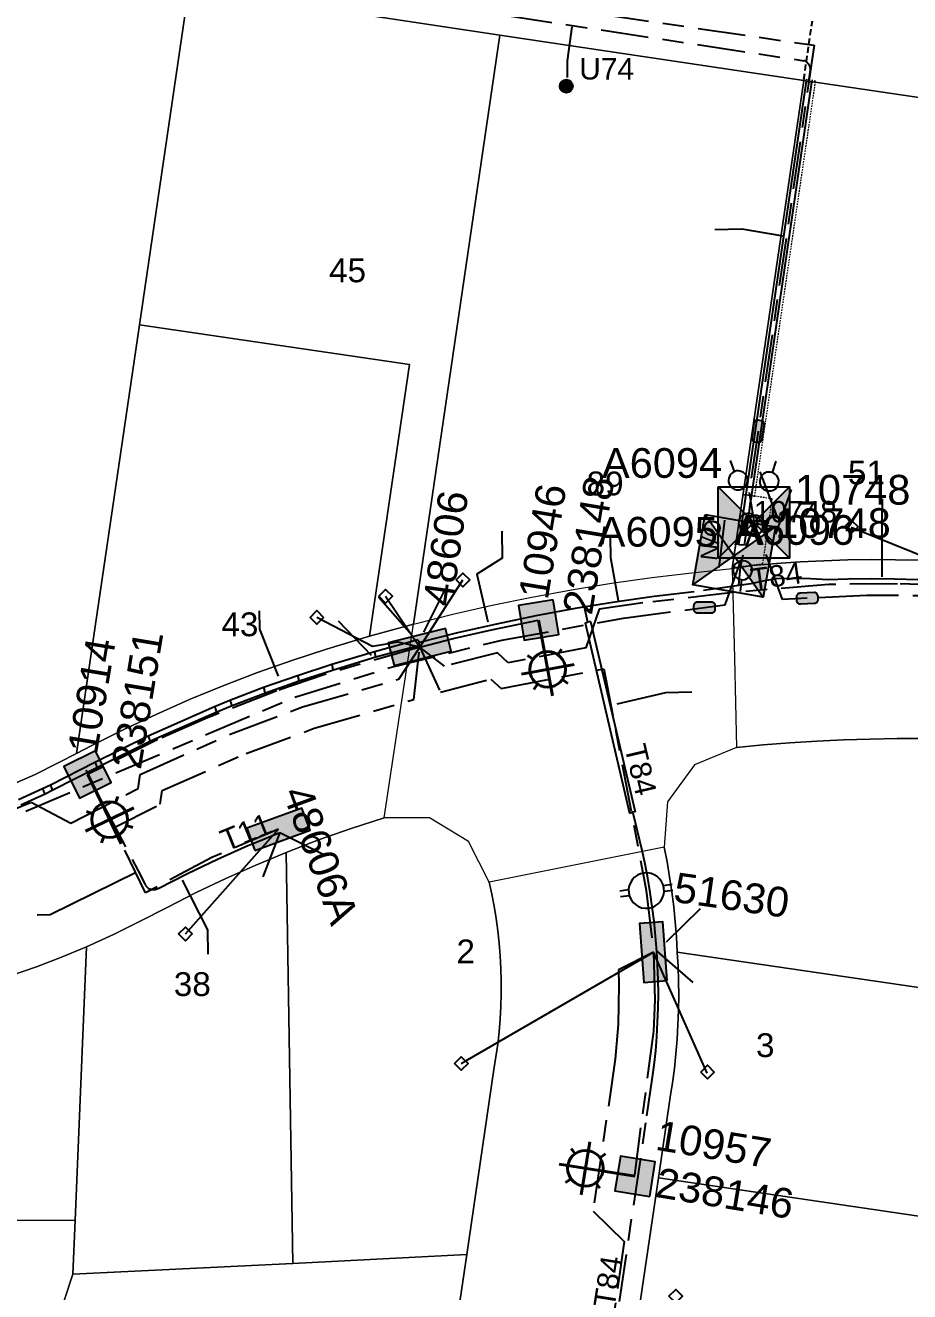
# Model space of a CAD drawing. Header units: metres. Extents: x 302094 to 304730, y 6265242 to 6268907.
# Drawn here: x 303824.4 to 303898.7, y 6267692.2 to 6267798.7 of the extents above; entities that cross this region are included whole.
import ezdxf
from ezdxf.enums import TextEntityAlignment as Align

# ---------------------------------------------------------------- set-up
doc = ezdxf.new("R2010")
doc.units = ezdxf.units.M
for name, pattern in [('Cable Exist UG', [8.2, 4, -1.2, 1.8, -1.2]), ('DASHED', [0.75, 0.5, -0.25]), ('HIDDEN', [0.375, 0.25, -0.125]), ('HIDDEN2', [0.1875, 0.125, -0.0625])]:
    doc.linetypes.add(name, pattern=pattern)
doc.layers.get('0').update_dxf_attribs({"color": 6})
for name, color, linetype in [('_User Miscellaneous12', 7, 'Continuous'), ('Duct_SP_EXT', 7, 'Continuous'), ('Equip_HV_EXT', 7, 'Continuous'), ('Equip_LV_EXT', 7, 'Continuous'), ('Equip_SP_SL_EXT', 7, 'Continuous'), ('Mains_HV_EXT', 1, 'Continuous'), ('Mains_LV_EXT', 5, 'Continuous'), ('Mains_LV_SL_EXT', 4, 'Continuous'), ('Services_SP_EXT', 7, 'Continuous'), ('Sub_SP_EXT', 7, 'Continuous'), ('SupportsUG_SP_LV_EXT', 7, 'Continuous'), ('SupportsUG_SP_LV_SL_EXT', 7, 'Continuous'), ('Trench_SP_EXT', 7, 'Continuous')]:
    doc.layers.add(name, color=color, linetype=linetype)
for name, color, linetype, lineweight in [('Cadastre Buildings_SP_EXT', 9, 'Continuous', 5), ('Cadastre Land Parcels_SP_EXT', 7, 'Continuous', 5), ('Cadastre Other Property_SP_EXT', 9, 'HIDDEN', 5), ('Cadastre Roads_SP_EXT', 9, 'Continuous', 5)]:
    doc.layers.add(name, color=color, linetype=linetype, lineweight=lineweight)
doc.layers.add('UNKNOWN_FEATURES', color=1, linetype='DASHED', plot=False)
doc.styles.add('COLUMN_LABEL', font='arial.ttf')
doc.styles.add('iecARIAL', font='arial.ttf', dxfattribs={"height": 2})
doc.styles.add('POLE_LABEL', font='arial.ttf')
doc.styles.get("Standard").update_dxf_attribs({"font": 'arial.ttf'})
doc.styles.add('SWITCH_LABEL', font='arial.ttf', dxfattribs={"height": 2.5})

# ---------------------------------------------------------------- blocks, each defined once
blk = doc.blocks.new('COLUMN_EXT')
blk.add_hatch(color=256).paths.add_polyline_path([(-1.49, 1.48), (-1.49, -1.49), (1.48, -1.49), (1.48, 1.48)])
blk.add_lwpolyline([(-1.49, -1.49), (1.48, -1.49), (1.48, 1.48), (-1.49, 1.48)], close=True)
for tag, height, style, flags, p in [('ASSET_NUM', 2.5, 'COLUMN_LABEL', 8, (2, 2)), ('STRUCTURE_PLANT_NUMBER', 0.2, 'POLE_LABEL', 9, (1.81, 0.03)), ('STREET_CODE', 0.2, 'COLUMN_LABEL', 9, (1.81, -0.2))]:
    blk.add_attdef(tag, text='', height=height, dxfattribs=dict(style=style, flags=flags)).set_placement(p, align=Align.MIDDLE_LEFT)
at = {"flags": 9}
for tag, p in [('COLUMN_TYPE', (1.81, -0.4)), ('OWNED_BY', (1.81, -0.6)), ('STATE', (1.81, -0.8)), ('USAGE', (1.81, -1)), ('STREETNAME', (1.81, -1.6)), ('SUBURB', (1.81, -1.8)), ('LEGEND', (1.81, -1.2)), ('LOCATION', (1.81, -1.4)), ('NOTES', (1.81, -2))]:
    blk.add_attdef(tag, text='', height=0.2, dxfattribs=at).set_placement(p, align=Align.MIDDLE_LEFT)
at = {"flags": 1}
blk.add_attdef('Z', (1.81, -2.35), '', height=0.2, dxfattribs=at)
blk = doc.blocks.new('PILLAR_EXT')
blk.add_hatch(color=256).paths.add_polyline_path([(-2.475, 0.99), (-2.475, -0.99), (2.475, -0.99), (2.475, 0.99)])
blk.add_lwpolyline([(-2.475, -0.99), (2.475, -0.99), (2.475, 0.99), (-2.475, 0.99)], close=True)
at = {"style": 'iecARIAL', "flags": 8}
blk.add_attdef('ASSET_NUM', (1.5, 3.5), '', height=2.5, dxfattribs=at)
for tag, p, flags in [('OWNED_BY', (0, -0.2), 9), ('STATE', (0, -0.4), 9), ('SUPPORT_TYPE', (0, -0.6), 9), ('USAGE', (0, -0.8), 9), ('LEGEND', (0, -1), 9), ('LOCATION', (0, -1.2), 9), ('STREETNAME', (0, -1.8), 9), ('SUBURB', (0, -2), 1), ('NOTES', (0, -1.4), 9), ('PARENT', (0, -1.6), 9)]:
    blk.add_attdef(tag, p, '', height=0.2, dxfattribs=dict(flags=flags))
blk = doc.blocks.new('SL_LANTERN_EXT')
at = {"lineweight": 40}
for p, q in [((0, 1.97), (0, 6.47)), ((-1.46, 5.68), (-1.06, 5.28)), ((1.46, 5.68), (1.06, 5.28)), ((-2.25, 4.22), (2.25, 4.22)), ((-1.46, 2.76), (-1.06, 3.16)), ((0, 0), (0, 2.72)), ((1.46, 2.76), (1.06, 3.16))]:
    blk.add_line(p, q, dxfattribs=at)
blk.add_circle((0, 4.22), 1.5, dxfattribs=at)
at = {"style": 'iecARIAL', "flags": 8}
blk.add_attdef('ASSET_NUM', (1.5, 1.5), '', height=2.5, dxfattribs=at)
for tag, p, height, flags in [('CONSTRUCTED_VOLTAGE', (0.98, -0.65), 0.2, 9), ('CONTROL_TYPE', (0.98, -0.85), 0.2, 9), ('LANTERN_PURPOSE', (0.98, -1.05), 0.2, 9), ('LANTERN_TYPE', (0.98, -1.25), 0.2, 9), ('LNUMBER', (2.18, -3.25), 2.5, 8), ('OPERATING_VOLTAGE', (0.98, -1.65), 0.2, 9), ('ORIENTATION', (0.98, -1.85), 0.2, 9), ('OWNED_BY', (0.98, -2.05), 0.2, 9), ('STATE', (0.98, -2.25), 0.2, 9), ('NO_PHASES', (0.98, -1.45), 0.2, 9), ('USAGE', (0.98, -2.45), 0.2, 9), ('CEXIST', (0.98, -2.65), 0.2, 9), ('CNEW', (0.98, -2.85), 0.2, 9), ('CNUMBER', (0.98, -3.05), 0.2, 9), ('CREMOVE', (0.98, -3.25), 0.2, 9), ('CREPLACE', (0.98, -3.45), 0.2, 9), ('LKINGHEIGHT', (0.98, -3.65), 0.2, 9), ('LBRACKET', (0.98, -3.85), 0.2, 9), ('LBRACKETVOCAB', (0.98, -4.05), 0.2, 9), ('LCATEGORY', (0.98, -4.25), 0.2, 9), ('LCHARGE1', (0.98, -4.45), 0.2, 9), ('LCHARGE1PERCENT', (0.98, -4.65), 0.2, 9), ('LCHARGE2', (0.98, -4.85), 0.2, 9), ('LCHARGE2PERCENT', (0.98, -5.05), 0.2, 9), ('LCHARGE3', (0.98, -5.25), 0.2, 9), ('LCHARGE3PERCENT', (0.98, -5.45), 0.2, 9), ('LEXIST', (0.98, -5.65), 0.2, 9), ('LLAMP', (0.98, -5.85), 0.2, 9), ('LLAMPVOCAB', (0.98, -6.05), 0.2, 9), ('LMAST', (0.98, -6.25), 0.2, 9), ('LMASTVOCAB', (0.98, -6.45), 0.2, 9), ('LNEW', (0.98, -6.65), 0.2, 9), ('LANTNUMBER', (0.98, -6.85), 0.2, 9), ('LOUTREACH', (0.98, -7.25), 0.2, 9), ('LOUTREACHVOCAB', (0.98, -7.45), 0.2, 9), ('LRATECODE', (0.98, -7.65), 0.2, 9), ('LREMOVE', (0.98, -7.85), 0.2, 9), ('LREPLACE', (0.98, -8.05), 0.2, 9), ('LTYPE', (0.98, -8.25), 0.2, 9), ('LTYPEVOCAB', (0.98, -8.45), 0.2, 9), ('LEGEND', (0.98, -8.65), 0.2, 9), ('STREETNAME', (0.98, -9.25), 0.2, 9), ('SUBURB', (0.98, -9.45), 0.2, 1), ('LOCATION', (0.98, -8.85), 0.2, 9), ('NOTES', (0.98, -9.05), 0.2, 9)]:
    blk.add_attdef(tag, p, '', height=height, dxfattribs=dict(flags=flags))
blk = doc.blocks.new('CCP_EXT')
at = {"flags": 9}
for tag, p in [('STATE', (0, -1.8)), ('LEGEND', (0, -1.4)), ('LIFE_SUPPORT', (0, -1.6)), ('NOTES', (0, -2))]:
    blk.add_attdef(tag, text='', height=0.2, dxfattribs=at).set_placement(p, align=Align.MIDDLE_LEFT)
blk.add_wipeout([(0, 0.57), (0.57, 0), (0, -0.57), (-0.57, 0)])
blk.add_lwpolyline([(-0.57, 0), (0, 0.57), (0.57, 0), (0, -0.57), (-0.57, 0)])
at = {"flags": 1}
blk.add_attdef('Z', (0, 0), '', height=0.2, dxfattribs=at)
at = {"flags": 9}
for tag, p in [('CCP_TYPE', (0, 0)), ('CONSTRUCTED_VOLTAGE', (0, -0.2)), ('OPERATING_VOLTAGE', (0, -0.6)), ('ORIENTATION', (0, -0.8)), ('OWNED_BY', (0, -1)), ('NO_PHASES', (0, -0.4)), ('USAGE', (0, -1.2))]:
    blk.add_attdef(tag, text='', height=0.2, dxfattribs=at).set_placement(p, align=Align.MIDDLE_LEFT)
blk = doc.blocks.new('HV_STJ_EXT')
h = blk.add_hatch(color=256)
edge = h.paths.add_edge_path()
edge.add_ellipse((-0.59, 0.13), major_axis=(0.226, 0.226), ratio=1, start_angle=45, end_angle=135)
edge.add_line((-0.91, 0.13), (-0.91, -0.13))
edge.add_ellipse((-0.59, -0.13), major_axis=(0.226, 0.226), ratio=1, start_angle=135, end_angle=225)
edge.add_line((-0.59, -0.45), (0.59, -0.45))
edge.add_ellipse((0.59, -0.13), major_axis=(-0.226, 0.226), ratio=1, start_angle=135, end_angle=225)
edge.add_line((0.91, -0.13), (0.91, 0.13))
edge.add_ellipse((0.59, 0.13), major_axis=(-0.226, 0.226), ratio=1, start_angle=225, end_angle=315)
edge.add_line((0.59, 0.45), (-0.59, 0.45))
blk.add_lwpolyline([(-0.91, 0.13), (-0.91, -0.13, 0.414214), (-0.59, -0.45), (0.59, -0.45, 0.414214), (0.91, -0.13), (0.91, 0.13, 0.414214), (0.59, 0.45), (-0.59, 0.45, 0.414214)], format="xyb", close=True)
for tag, flags, p in [('ORIENTATION', 9, (1.5, 0)), ('Z', 1, (1.5, -0.8)), ('USAGE', 9, (1.5, -0.2)), ('LEGEND', 9, (1.5, -0.4)), ('NOTES', 9, (1.5, -0.6))]:
    blk.add_attdef(tag, text='', height=0.2, dxfattribs=dict(flags=flags)).set_placement(p, align=Align.MIDDLE_LEFT)
blk = doc.blocks.new('LV_UG_LINKS_OPEN_EXT')
for p, q in [((-0.25, 1.47), (-0.25, 2.22)), ((0.25, 1.47), (0.25, 2.22)), ((-0.25, -1.47), (-0.25, -2.22)), ((0.25, -1.47), (0.25, -2.22))]:
    blk.add_line(p, q)
at = {"flags": 9}
for tag, p in [('ACTUAL_STATUS', (0, 0)), ('CONSTRUCTED_VOLTAGE', (0, -0.2)), ('OPERATING_VOLTAGE', (0, -0.6)), ('ORIENTATION', (0, -0.8)), ('STATE', (0, -1)), ('NO_PHASES', (0, -0.4)), ('SWITCH_TYPE', (0, -1.2)), ('USAGE', (0, -1.4)), ('NOTES', (0, -1.6))]:
    blk.add_attdef(tag, text='', height=0.2, dxfattribs=at).set_placement(p, align=Align.MIDDLE_LEFT)
at = {"flags": 1}
blk.add_attdef('Z', (0, 0), '', height=0.2, dxfattribs=at)
blk.add_wipeout([(-0.25, 1.47), (-0.43, 1.43), (-0.61, 1.36), (-0.77, 1.28), (-0.93, 1.17), (-1.07, 1.05), (-1.19, 0.9), (-1.29, 0.75), (-1.38, 0.58), (-1.44, 0.4), (-1.48, 0.22), (-1.49, 0.03), (-1.49, -0.16), (-1.45, -0.34), (-1.4, -0.52), (-1.32, -0.69), (-1.23, -0.85), (-1.11, -1), (-0.98, -1.13), (-0.83, -1.24), (-0.66, -1.34), (-0.49, -1.41), (-0.31, -1.46), (-0.13, -1.49), (0.06, -1.49), (0.25, -1.47), (0.43, -1.43), (0.61, -1.36), (0.77, -1.28), (0.93, -1.17), (1.07, -1.05), (1.19, -0.9), (1.29, -0.75), (1.38, -0.58), (1.44, -0.4), (1.48, -0.22), (1.49, -0.03), (1.49, 0.16), (1.45, 0.34), (1.4, 0.52), (1.32, 0.69), (1.23, 0.85), (1.11, 1), (0.98, 1.13), (0.83, 1.24), (0.66, 1.34), (0.49, 1.41), (0.31, 1.46), (0.13, 1.49), (-0.06, 1.49)])
blk.add_lwpolyline([(0, -1.49, 1), (0, 1.49, 1)], format="xyb", close=True)
blk = doc.blocks.new('SWG_HOLEC_SU_EXT')
blk.add_line((1.8, -2), (5.8, -2))
for points in [[(1, 0), (0, 0)], [(6.6, 0), (7.6, 0)]]:
    blk.add_lwpolyline(points)
for points in [[(1.8, -0.8, 1), (1.8, 0.8, 1)], [(5.8, -0.8, 1), (5.8, 0.8, 1)]]:
    blk.add_lwpolyline(points, format="xyb", close=True)
at = {"style": 'SWITCH_LABEL', "flags": 8}
blk.add_attdef('ASSET_NUM', text='', height=2.5, rotation=179.9544, dxfattribs=at).set_placement((-2.4, 0), align=Align.MIDDLE_LEFT)
at = {"flags": 1}
blk.add_attdef('Z', (0, 0), '', height=0.2, dxfattribs=at)
at = {"flags": 9}
for tag, p in [('ACTUAL_STATUS', (0, -0.4)), ('CONSTRUCTED_VOLTAGE', (0, -0.6)), ('OPERATING_VOLTAGE', (0, -1)), ('NO_PHASES', (0, -0.8)), ('ORIENTATION', (0, -1.2)), ('OWNED_BY', (0, -1.4)), ('STATE', (0, -1.8)), ('SWITCH_TYPE', (0, -2)), ('PARENT', (0, -1.6)), ('USAGE', (0, -2.2)), ('STREETNAME', (0, -2.6)), ('SUBURB', (0, -2.8)), ('LOCATION', (0, -2.4)), ('NOTES', (0, -3))]:
    blk.add_attdef(tag, text='', height=0.2, dxfattribs=at).set_placement(p, align=Align.MIDDLE_LEFT)
at = {"style": 'SWITCH_LABEL', "flags": 9}
blk.add_attdef('STREET_CODE', text='', height=0.2, dxfattribs=at).set_placement((0, -0.2), align=Align.MIDDLE_LEFT)
blk = doc.blocks.new('SWG_HOLEC_SU_NO_EXT')
blk.add_line((1.8, -2), (5.8, -2))
for points in [[(1, 0), (0, 0)], [(6.6, 0), (7.6, 0)]]:
    blk.add_lwpolyline(points)
for points in [[(1.8, -0.8, 1), (1.8, 0.8, 1)], [(5.8, -0.8, 1), (5.8, 0.8, 1)]]:
    blk.add_lwpolyline(points, format="xyb", close=True)
at = {"insert": (5.31, -3.64), "char_height": 1.4, "width": 3.8863, "attachment_point": 1, "rotation": 180}
blk.add_mtext('{\\fArial|b0|i0|c0|p34;N/O}', dxfattribs=at)
at = {"style": 'SWITCH_LABEL', "flags": 8}
blk.add_attdef('ASSET_NUM', text='', height=2.5, rotation=179.9544, dxfattribs=at).set_placement((-2.4, 0), align=Align.MIDDLE_LEFT)
at = {"flags": 1}
blk.add_attdef('Z', (0, 0), '', height=0.2, dxfattribs=at)
at = {"flags": 9}
for tag, p in [('ACTUAL_STATUS', (0, -0.4)), ('CONSTRUCTED_VOLTAGE', (0, -0.6)), ('OPERATING_VOLTAGE', (0, -1)), ('NO_PHASES', (0, -0.8)), ('ORIENTATION', (0, -1.2)), ('OWNED_BY', (0, -1.4)), ('STATE', (0, -1.8)), ('SWITCH_TYPE', (0, -2)), ('PARENT', (0, -1.6)), ('USAGE', (0, -2.2)), ('STREETNAME', (0, -2.6)), ('SUBURB', (0, -2.8)), ('LOCATION', (0, -2.4)), ('NOTES', (0, -3))]:
    blk.add_attdef(tag, text='', height=0.2, dxfattribs=at).set_placement(p, align=Align.MIDDLE_LEFT)
at = {"style": 'SWITCH_LABEL', "flags": 9}
blk.add_attdef('STREET_CODE', text='', height=0.2, dxfattribs=at).set_placement((0, -0.2), align=Align.MIDDLE_LEFT)
blk = doc.blocks.new('SWITCHING_STATION_EXT')
blk.add_hatch(color=256).paths.add_polyline_path([(-3, 3), (-3, -3), (0, 0)])
h = blk.add_hatch(color=256)
h.paths.add_polyline_path([(0, 0), (3, -3), (3, 3)])
h.paths.add_polyline_path([(3.59, -1.15), (4.63, -1.15), (4.63, -0.85), (3.59, -0.85)], flags=9)
h.paths.add_polyline_path([(3.59, -0.95), (4.83, -0.95), (4.83, -0.65), (3.59, -0.65)], flags=9)
h.paths.add_polyline_path([(3.59, -0.75), (4.63, -0.75), (4.63, -0.45), (3.59, -0.45)], flags=9)
h.paths.add_polyline_path([(3.59, -0.55), (4.83, -0.55), (4.83, -0.25), (3.59, -0.25)], flags=9)
h.paths.add_polyline_path([(3.59, -0.35), (5.69, -0.35), (5.69, -0.05), (3.59, -0.05)], flags=9)
for p, q in [((-3, 3), (3, -3)), ((-3, -3), (3, 3)), ((-2.4, 2.33), (-2.4, 2.33, 0)), ((2.33, 2.33), (2.33, 2.33, 0))]:
    blk.add_line(p, q)
blk.add_lwpolyline([(-3, 3), (3, 3), (3, -3), (-3, -3)], close=True)
for tag, height, flags, p in [('ASSET_NUM', 2.5, 8, (3.46, 2)), ('STREET_CODE', 0.2, 9, (1.5, 0)), ('CONSTRUCTED_VOLTAGE', 0.2, 9, (1.5, -0.2)), ('OPERATING_VOLTAGE', 0.2, 9, (1.5, -0.6)), ('OPERATED_BY', 0.2, 9, (1.5, -0.8)), ('NO_PHASES', 0.2, 9, (1.5, -0.4)), ('MAINTAINED_BY', 0.2, 9, (1.5, -1)), ('ORIENTATION', 0.2, 9, (1.5, -1.2)), ('OWNED_BY', 0.2, 9, (1.5, -1.4)), ('STATE', 0.2, 9, (1.5, -1.6)), ('PARENT', 0.2, 9, (1.5, -1.8)), ('USAGE', 0.2, 9, (1.5, -2)), ('LEGEND', 0.2, 9, (1.5, -2.2)), ('SITE_TYPE', 0.2, 9, (1.5, -2.6)), ('STREETNAME', 0.2, 9, (1.5, -2.8)), ('SUBURB', 0.2, 9, (1.5, -3)), ('LOCATION', 0.2, 9, (1.5, -2.4)), ('NOTES', 0.2, 9, (1.5, -3.2)), ('Z', 0.2, 1, (1.5, -3.4))]:
    blk.add_attdef(tag, text='', height=height, dxfattribs=dict(flags=flags)).set_placement(p, align=Align.MIDDLE_LEFT)
blk = doc.blocks.new('CABLE_LARGE_EXT')
h = blk.add_hatch(color=256)
edge = h.paths.add_edge_path()
edge.add_arc((0, 0.55), 0.55, 0, 360)
blk.add_circle((0, 0.55), 0.55)
at = {"flags": 1}
blk.add_attdef('Z', (0, 0), '', height=0.2, dxfattribs=at)
at = {"flags": 9}
for tag, p in [('COND_CODE', (0, 0)), ('STATE', (0, -0.4)), ('XSECT_SIZE', (0, -0.6)), ('FB_REFERENCE', (0, -0.2)), ('NOTES', (0, -0.8))]:
    blk.add_attdef(tag, text='', height=0.2, dxfattribs=at).set_placement(p, align=Align.MIDDLE_LEFT)

msp = doc.modelspace()

# ---------------------------------------------------------------- linework, layer by layer
at = {"layer": '_User Miscellaneous12'}
for p, q in [((303889.99, 6267793.97), (303884.3, 6267755.05)), ((303890.46, 6267793.91), (303884.78, 6267754.98)), ((303889.99, 6267793.97), (303890.22, 6267793.94)), ((303890.46, 6267793.91), (303890.22, 6267793.94)), ((303884.3, 6267755.05), (303884.54, 6267755.02)), ((303884.78, 6267754.98), (303884.54, 6267755.02)), ((303871.41, 6267748.45), (303871.64, 6267748.5)), ((303871.41, 6267748.45), (303875.16, 6267732.47)), ((303871.88, 6267748.56), (303871.64, 6267748.5)), ((303871.88, 6267748.56), (303875.62, 6267732.58)), ((303857.37, 6267747.02), (303853.7, 6267746.02)), ((303857.37, 6267747.02), (303857.43, 6267746.79)), ((303857.49, 6267746.56), (303857.43, 6267746.79)), ((303853.7, 6267746.02), (303850.11, 6267744.95)), ((303853.83, 6267745.56), (303850.25, 6267744.49)), ((303853.7, 6267746.02), (303853.77, 6267745.79)), ((303853.83, 6267745.56), (303853.77, 6267745.79)), ((303857.49, 6267746.56), (303853.83, 6267745.56)), ((303850.11, 6267744.95), (303847.23, 6267744.01)), ((303850.25, 6267744.49), (303847.39, 6267743.56)), ((303850.11, 6267744.95), (303850.18, 6267744.72)), ((303850.25, 6267744.49), (303850.18, 6267744.72)), ((303847.23, 6267744.01), (303844.39, 6267743.01)), ((303847.39, 6267743.56), (303844.55, 6267742.55)), ((303847.23, 6267744.01), (303847.31, 6267743.79)), ((303847.39, 6267743.56), (303847.31, 6267743.79)), ((303844.39, 6267743.01), (303841.56, 6267741.93)), ((303844.55, 6267742.55), (303841.74, 6267741.48)), ((303844.39, 6267743.01), (303844.47, 6267742.78)), ((303844.55, 6267742.55), (303844.47, 6267742.78)), ((303840.27, 6267741.39), (303834.68, 6267738.93)), ((303841.56, 6267741.93), (303840.27, 6267741.39)), ((303840.27, 6267741.39), (303840.36, 6267741.17)), ((303841.74, 6267741.48), (303840.46, 6267740.95)), ((303841.56, 6267741.93), (303841.65, 6267741.7)), ((303841.74, 6267741.48), (303841.65, 6267741.7)), ((303840.46, 6267740.95), (303834.89, 6267738.5)), ((303840.46, 6267740.95), (303840.36, 6267741.17)), ((303834.68, 6267738.93), (303830.21, 6267736.72)), ((303834.89, 6267738.5), (303830.42, 6267736.3)), ((303834.68, 6267738.93), (303834.78, 6267738.72)), ((303834.89, 6267738.5), (303834.78, 6267738.72)), ((303830.21, 6267736.72), (303826.46, 6267734.81)), ((303830.42, 6267736.3), (303826.67, 6267734.38)), ((303830.21, 6267736.72), (303830.31, 6267736.51)), ((303830.42, 6267736.3), (303830.31, 6267736.51)), ((303825.8, 6267734.49), (303823.78, 6267733.58)), ((303826.01, 6267734.05), (303823.97, 6267733.14)), ((303826.46, 6267734.81), (303825.8, 6267734.49)), ((303825.8, 6267734.49), (303825.9, 6267734.27)), ((303826.01, 6267734.05), (303825.9, 6267734.27)), ((303826.67, 6267734.38), (303826.01, 6267734.05)), ((303826.46, 6267734.81), (303826.56, 6267734.6)), ((303826.67, 6267734.38), (303826.56, 6267734.6)), ((303875.16, 6267732.47), (303875.39, 6267732.53)), ((303875.62, 6267732.58), (303875.39, 6267732.53))]:
    msp.add_line(p, q, dxfattribs=at)
at = {"layer": 'Cadastre Buildings_SP_EXT', "linetype": 'Continuous'}
msp.add_lwpolyline([(303899.89, 6267738.72), (303897.64, 6267738.72), (303895.39, 6267738.69), (303893.14, 6267738.62), (303890.89, 6267738.52), (303888.63, 6267738.38), (303886.38, 6267738.2), (303884.13, 6267737.99), (303880.6, 6267736.51), (303878.35, 6267733.41), (303878.06, 6267729.59), (303878.3, 6267728.36), (303878.52, 6267727.12), (303878.71, 6267725.86), (303878.86, 6267724.6), (303878.99, 6267723.33), (303879.09, 6267722.06), (303879.16, 6267720.78), (303914.6, 6267715.58)], dxfattribs=at)
at = {"layer": 'Cadastre Land Parcels_SP_EXT', "linetype": 'Continuous'}
for points in [[(303804.37, 6267730.29), (303806.52, 6267730.48), (303808.67, 6267730.75), (303810.8, 6267731.1), (303812.92, 6267731.53), (303815.02, 6267732.03), (303817.11, 6267732.62), (303819.17, 6267733.28), (303821.2, 6267734.02), (303823.2, 6267734.83), (303825.18, 6267735.72), (303827.12, 6267736.68), (303828.67, 6267737.48), (303833.96, 6267773.49), (303838.1, 6267801.79), (303815.34, 6267805.18), (303809.84, 6267767.62), (303804.37, 6267730.29)], [(303864.25, 6267797.86), (303846.01, 6267800.6), (303838.1, 6267801.79), (303833.96, 6267773.49), (303856.65, 6267770.16), (303853.3, 6267747.34), (303856.98, 6267748.34), (303864.25, 6267797.86)], [(303889.8, 6267794.05), (303864.25, 6267797.86), (303856.98, 6267748.34), (303860.29, 6267749.17), (303863.61, 6267749.93), (303866.94, 6267750.61), (303870.28, 6267751.23), (303873.64, 6267751.78), (303877.01, 6267752.26), (303880.39, 6267752.67), (303883.78, 6267753.01), (303889.8, 6267794.05)], [(303907.05, 6267791.5), (303889.8, 6267794.05), (303883.78, 6267753.01), (303885.48, 6267753.27), (303887.49, 6267753.44), (303889.49, 6267753.58), (303891.49, 6267753.68), (303893.5, 6267753.74), (303895.5, 6267753.77), (303897.5, 6267753.76), (303899.5, 6267753.71), (303901.49, 6267753.63), (303907.05, 6267791.5)], [(303828.67, 6267737.48), (303829.9, 6267738.12), (303832.63, 6267739.49), (303835.4, 6267740.79), (303838.2, 6267742.03), (303841.03, 6267743.19), (303843.88, 6267744.29), (303846.77, 6267745.3), (303849.67, 6267746.25), (303853.3, 6267747.34), (303856.65, 6267770.16), (303833.96, 6267773.49), (303828.67, 6267737.48)], [(303863.35, 6267726.67), (303861.61, 6267730.08), (303858.34, 6267732.08), (303854.51, 6267732.08), (303851.75, 6267731.18), (303848.99, 6267730.21), (303846.27, 6267729.15), (303846.83, 6267694.61), (303861.46, 6267695.36), (303863.75, 6267710.92), (303863.92, 6267711.97), (303864.07, 6267713.03), (303864.18, 6267714.09), (303864.27, 6267715.16), (303864.33, 6267716.22), (303864.36, 6267717.28), (303864.36, 6267718.35), (303864.33, 6267719.41), (303864.28, 6267720.46), (303864.19, 6267721.52), (303864.08, 6267722.56), (303863.94, 6267723.6), (303863.77, 6267724.63), (303863.57, 6267725.65), (303863.35, 6267726.67)], [(303846.83, 6267694.61), (303846.27, 6267729.15), (303843.73, 6267728.1), (303841.22, 6267726.98), (303838.73, 6267725.79), (303836.28, 6267724.54), (303834.02, 6267723.37), (303831.78, 6267722.26), (303829.5, 6267721.22), (303828.54, 6267698.22), (303828.36, 6267693.7), (303846.83, 6267694.61)], [(303828.54, 6267698.22), (303829.5, 6267721.22), (303827.41, 6267720.35), (303825.3, 6267719.54), (303823.16, 6267718.81), (303821, 6267718.13), (303818.81, 6267717.53), (303816.61, 6267716.99), (303803.64, 6267714.03), (303799.61, 6267712.21), (303796.6, 6267708.96), (303795.1, 6267704.8), (303794.16, 6267698.36), (303828.54, 6267698.22)], [(303914.6, 6267715.58), (303879.16, 6267720.78), (303879.23, 6267719.56), (303879.27, 6267718.35), (303879.28, 6267717.12), (303879.26, 6267715.9), (303879.22, 6267714.68), (303879.15, 6267713.45), (303879.05, 6267712.23), (303878.92, 6267711.01), (303878.76, 6267709.79), (303878.57, 6267708.58), (303877.58, 6267701.81), (303911.84, 6267696.78), (303912.86, 6267703.71), (303914.6, 6267715.58)], [(303909.08, 6267677.98), (303911.84, 6267696.78), (303877.58, 6267701.81), (303874.82, 6267683.01), (303909.08, 6267677.98)], [(303828.54, 6267698.22), (303794.16, 6267698.36), (303792.11, 6267684.41), (303823.77, 6267679.77), (303824.74, 6267682.72), (303828.36, 6267693.7), (303828.54, 6267698.22)], [(303858.84, 6267677.59), (303861.46, 6267695.36), (303846.83, 6267694.61), (303828.36, 6267693.7), (303824.74, 6267682.72), (303858.84, 6267677.59)]]:
    msp.add_lwpolyline(points, close=True, dxfattribs=at)
at = {"layer": 'Cadastre Other Property_SP_EXT', "linetype": 'HIDDEN2'}
for points in [[(303884.68, 6267759.24), (303885.67, 6267759.09), (303890.79, 6267793.99), (303889.8, 6267794.14), (303884.68, 6267759.24)], [(303883.78, 6267753.1), (303886.36, 6267753.43), (303887.15, 6267758.88), (303884.68, 6267759.24), (303883.78, 6267753.1)]]:
    msp.add_lwpolyline(points, close=True, dxfattribs=at)
at = {"layer": 'Cadastre Roads_SP_EXT', "linetype": 'Continuous'}
for points in [[(303815.34, 6267805.18), (303838.1, 6267801.79), (303846.01, 6267800.6), (303864.25, 6267797.86), (303889.8, 6267794.05), (303907.05, 6267791.5), (303925.57, 6267788.79), (303926.05, 6267788.71), (303929.68, 6267788.18), (303944.85, 6267785.92), (303963.65, 6267783.13)], [(303899.5, 6267753.71), (303897.5, 6267753.76), (303895.5, 6267753.77), (303893.5, 6267753.74), (303891.49, 6267753.68), (303889.49, 6267753.58), (303887.49, 6267753.44), (303885.48, 6267753.27), (303883.78, 6267753.01), (303883.96, 6267745.49), (303884.13, 6267737.99), (303886.38, 6267738.2), (303888.63, 6267738.38), (303890.89, 6267738.52), (303893.14, 6267738.62), (303895.39, 6267738.69), (303897.64, 6267738.72), (303899.89, 6267738.72)]]:
    msp.add_lwpolyline(points, dxfattribs=at)
at = {"layer": 'Duct_SP_EXT'}
for p, q in [((303889.99, 6267793.97), (303884.3, 6267755.05)), ((303890.46, 6267793.91), (303884.78, 6267754.98)), ((303889.99, 6267793.97), (303890.22, 6267793.94)), ((303890.46, 6267793.91), (303890.22, 6267793.94)), ((303884.3, 6267755.05), (303884.54, 6267755.02)), ((303884.78, 6267754.98), (303884.54, 6267755.02)), ((303871.41, 6267748.45), (303871.64, 6267748.5)), ((303871.41, 6267748.45), (303875.16, 6267732.47)), ((303871.88, 6267748.56), (303871.64, 6267748.5)), ((303871.88, 6267748.56), (303875.62, 6267732.58)), ((303857.37, 6267747.02), (303853.7, 6267746.02)), ((303857.37, 6267747.02), (303857.43, 6267746.79)), ((303857.49, 6267746.56), (303857.43, 6267746.79)), ((303853.7, 6267746.02), (303850.11, 6267744.95)), ((303853.83, 6267745.56), (303850.25, 6267744.49)), ((303853.7, 6267746.02), (303853.77, 6267745.79)), ((303853.83, 6267745.56), (303853.77, 6267745.79)), ((303857.49, 6267746.56), (303853.83, 6267745.56)), ((303850.11, 6267744.95), (303847.23, 6267744.01)), ((303850.25, 6267744.49), (303847.39, 6267743.56)), ((303850.11, 6267744.95), (303850.18, 6267744.72)), ((303850.25, 6267744.49), (303850.18, 6267744.72)), ((303847.23, 6267744.01), (303844.39, 6267743.01)), ((303847.39, 6267743.56), (303844.55, 6267742.55)), ((303847.23, 6267744.01), (303847.31, 6267743.79)), ((303847.39, 6267743.56), (303847.31, 6267743.79)), ((303844.39, 6267743.01), (303841.56, 6267741.93)), ((303844.55, 6267742.55), (303841.74, 6267741.48)), ((303844.39, 6267743.01), (303844.47, 6267742.78)), ((303844.55, 6267742.55), (303844.47, 6267742.78)), ((303840.27, 6267741.39), (303834.68, 6267738.93)), ((303841.56, 6267741.93), (303840.27, 6267741.39)), ((303840.27, 6267741.39), (303840.36, 6267741.17)), ((303841.74, 6267741.48), (303840.46, 6267740.95)), ((303841.56, 6267741.93), (303841.65, 6267741.7)), ((303841.74, 6267741.48), (303841.65, 6267741.7)), ((303840.46, 6267740.95), (303834.89, 6267738.5)), ((303840.46, 6267740.95), (303840.36, 6267741.17)), ((303834.68, 6267738.93), (303830.21, 6267736.72)), ((303834.89, 6267738.5), (303830.42, 6267736.3)), ((303834.68, 6267738.93), (303834.78, 6267738.72)), ((303834.89, 6267738.5), (303834.78, 6267738.72)), ((303830.21, 6267736.72), (303826.46, 6267734.81)), ((303830.42, 6267736.3), (303826.67, 6267734.38)), ((303830.21, 6267736.72), (303830.31, 6267736.51)), ((303830.42, 6267736.3), (303830.31, 6267736.51)), ((303825.8, 6267734.49), (303823.78, 6267733.58)), ((303826.01, 6267734.05), (303823.97, 6267733.14)), ((303826.46, 6267734.81), (303825.8, 6267734.49)), ((303825.8, 6267734.49), (303825.9, 6267734.27)), ((303826.01, 6267734.05), (303825.9, 6267734.27)), ((303826.67, 6267734.38), (303826.01, 6267734.05)), ((303826.46, 6267734.81), (303826.56, 6267734.6)), ((303826.67, 6267734.38), (303826.56, 6267734.6)), ((303875.16, 6267732.47), (303875.39, 6267732.53)), ((303875.62, 6267732.58), (303875.39, 6267732.53))]:
    msp.add_line(p, q, dxfattribs=at)
msp.add_lwpolyline([(303869.92, 6267794.3), (303869.92, 6267795.7), (303870.34, 6267798.56)], dxfattribs=at)
at = {"layer": 'Duct_SP_EXT', "linetype": 'Continuous'}
for points in [[(303882.32, 6267781.52), (303884.6, 6267781.56), (303888.04, 6267780.98)], [(303896.38, 6267758.87), (303896.37, 6267757.15), (303896.35, 6267752.31)], [(303864.4, 6267756.15), (303864.44, 6267753.88), (303862.32, 6267752.54), (303863.24, 6267748.53)], [(303873.52, 6267755.66), (303873.55, 6267753.95), (303874.19, 6267750.34)], [(303844.01, 6267749.45), (303844.04, 6267747.92), (303845.6, 6267743.98)], [(303880.38, 6267742.62), (303878.17, 6267742.58), (303874.09, 6267741.62)], [(303825.34, 6267723.92), (303826.43, 6267723.95), (303833.67, 6267727.51)]]:
    msp.add_lwpolyline(points, dxfattribs=at)
at = {"layer": 'Mains_HV_EXT', "linetype": 'Cable Exist UG'}
for points in [[(303866.1, 6267811.76), (303864.68, 6267800.78), (303890.67, 6267797), (303885.95, 6267764.56)], [(303885.95, 6267764.56), (303885.2, 6267759.39), (303885.63, 6267756.86)], [(303881.45, 6267749.75), (303883.18, 6267749.98), (303885.62, 6267756.73)], [(303890.09, 6267750.52), (303888, 6267750.43), (303885.66, 6267756.81)]]:
    msp.add_lwpolyline(points, dxfattribs=at)
at = {"layer": 'Mains_LV_EXT', "linetype": 'Cable Exist UG'}
for points in [[(303804.43, 6267728.38), (303809.95, 6267728.94), (303815.24, 6267730.1), (303821.09, 6267731.87), (303824.86, 6267733.38), (303828.18, 6267731.62), (303833.85, 6267734.52), (303834.02, 6267735.72), (303841.79, 6267739.19), (303847.66, 6267741.39), (303855.75, 6267743.73), (303857.51, 6267746.42)], [(303845.63, 6267731.11), (303840.04, 6267728.72), (303834.45, 6267725.75), (303831.83, 6267731.24), (303835.69, 6267733.21), (303835.85, 6267734.35), (303842.91, 6267737.47), (303848.64, 6267739.59), (303857.02, 6267742.02), (303857.51, 6267746.42)], [(303877.15, 6267720.78), (303874.21, 6267719.3), (303874.25, 6267718.04), (303874.18, 6267714.7), (303873.95, 6267711.79), (303872.08, 6267699.02), (303874.7, 6267696.46), (303872.82, 6267683.33)]]:
    msp.add_lwpolyline(points, dxfattribs=at)
at = {"layer": 'Mains_LV_SL_EXT', "linetype": 'Cable Exist UG'}
for points in [[(303857.51, 6267746.42), (303860.33, 6267747.14), (303863.55, 6267747.87), (303867.51, 6267748.69)], [(303857.51, 6267746.42), (303849.45, 6267744.09), (303845.5, 6267742.75), (303839.48, 6267740.4), (303835.49, 6267738.64), (303829.59, 6267735.71)], [(303877.15, 6267720.78), (303877.27, 6267716.77), (303877.17, 6267714.14), (303875.55, 6267702.01)]]:
    msp.add_lwpolyline(points, dxfattribs=at)
at = {"layer": 'Trench_SP_EXT', "linetype": 'Cable Exist UG'}
for points in [[(303864.66, 6267799.52), (303889.81, 6267795.7)], [(303890.23, 6267793.95), (303890.37, 6267794.92)], [(303884.68, 6267754.15), (303884.46, 6267753.14), (303884.3, 6267751.58)], [(303905.8, 6267751.97), (303904.77, 6267751.99), (303903.13, 6267752), (303901.42, 6267751.98), (303899.39, 6267752.07), (303897.44, 6267752.13), (303895.48, 6267752.14), (303893.51, 6267752.12), (303891.86, 6267752.07), (303889.88, 6267752.19), (303887.44, 6267752.14), (303886.35, 6267751.97), (303885.34, 6267751.73)], [(303859.62, 6267751.26), (303857.39, 6267746.78)], [(303853.45, 6267745.7), (303850.09, 6267749.2)], [(303871.64, 6267748.5), (303871.35, 6267749.77)], [(303829.45, 6267736.07), (303830.91, 6267733.18)], [(303830.91, 6267733.18), (303834.08, 6267727.13)], [(303835.51, 6267726.14), (303837.98, 6267727.39), (303840.5, 6267728.6), (303843.06, 6267729.74), (303843.36, 6267729.86), (303845.75, 6267730.84)], [(303845.75, 6267730.84), (303843.97, 6267726.16)], [(303845.75, 6267730.84), (303850.22, 6267728.6)], [(303834.08, 6267727.13), (303834.41, 6267726.5)], [(303873.11, 6267683.29), (303876.61, 6267707.02), (303877.09, 6267710.28), (303877.22, 6267711.27), (303877.35, 6267712.47), (303877.44, 6267713.67), (303877.51, 6267714.88), (303877.55, 6267716.08), (303877.57, 6267717.28), (303877.55, 6267718.48), (303877.51, 6267719.67), (303877.44, 6267720.87)]]:
    msp.add_lwpolyline(points, dxfattribs=at)
for points in [[(303889.81, 6267795.7, -0.317519), (303890.37, 6267794.92)], [(303835.51, 6267726.14, -0.450392), (303834.41, 6267726.5)]]:
    msp.add_lwpolyline(points, format="xyb", dxfattribs=at)
at = {"layer": 'UNKNOWN_FEATURES'}
msp.add_lwpolyline([(303889.8, 6267794.14), (303890.52, 6267799.06)], dxfattribs=at)

# ---------------------------------------------------------------- block references
at = {"layer": 'Duct_SP_EXT', "rotation": 90.0000000000002}
msp.add_blockref('CABLE_LARGE_EXT', (303870.38, 6267793.56), dxfattribs=at)
at = {"layer": 'Equip_HV_EXT'}
for p, rotation in [((303885.95, 6267764.56), 261.7196063476937), ((303890.09, 6267750.52), 2.628220567409171)]:
    msp.add_blockref('HV_STJ_EXT', p, dxfattribs=dict(at, rotation=rotation))
ref = msp.add_blockref('SWG_HOLEC_SU_NO_EXT', (303885.33, 6267758.64), dxfattribs=dict(at, rotation=263.3024023233725))
ref.add_attrib('ASSET_NUM', 'A6094', dxfattribs={"layer": '0', "height": 2.5, "style": 'SWITCH_LABEL'}).set_placement((303882.93, 6267759.89), align=Align.BOTTOM_RIGHT)
ref = msp.add_blockref('SWG_HOLEC_SU_EXT', (303884.97, 6267754.86), dxfattribs=dict(at, rotation=70.67681569859563))
ref.add_attrib('ASSET_NUM', 'A6095', dxfattribs={"layer": '0', "height": 2.5, "style": 'SWITCH_LABEL'}).set_placement((303882.57, 6267756.11), align=Align.MIDDLE_RIGHT)
msp.add_blockref('HV_STJ_EXT', (303881.45, 6267749.75), dxfattribs=at)
at = {"layer": 'Equip_SP_SL_EXT'}
ref = msp.add_blockref('SL_LANTERN_EXT', (303867.51, 6267748.69), dxfattribs=dict(at, rotation=190.3374383901095))
ref.add_attrib('ASSET_NUM', '10946', dxfattribs={"layer": '0', "height": 2.5, "rotation": 80.5786, "style": 'iecARIAL'}).set_placement((303869.01, 6267750.19), align=Align.BOTTOM_LEFT)
ref = msp.add_blockref('SL_LANTERN_EXT', (303829.61, 6267735.72), dxfattribs=dict(at, rotation=205.7905557586286))
ref.add_attrib('ASSET_NUM', '10914', dxfattribs={"layer": '0', "height": 2.5, "rotation": 80.5656, "style": 'iecARIAL'}).set_placement((303831.11, 6267737.22), align=Align.BOTTOM_LEFT)
ref = msp.add_blockref('SL_LANTERN_EXT', (303875.61, 6267701.94), dxfattribs=dict(at, rotation=80.82651953933293))
ref.add_attrib('ASSET_NUM', '10957', dxfattribs={"layer": '0', "height": 2.5, "rotation": 350.7, "style": 'iecARIAL'}).set_placement((303877.11, 6267703.44), align=Align.BOTTOM_LEFT)
at = {"layer": 'SupportsUG_SP_LV_EXT'}
ref = msp.add_blockref('PILLAR_EXT', (303857.51, 6267746.42), dxfattribs=dict(at, rotation=194.1006524722335))
ref.add_attrib('ASSET_NUM', '48606', dxfattribs={"layer": '0', "height": 2.5, "rotation": 81.9331, "style": 'iecARIAL'}).set_placement((303859.01, 6267749.92), align=Align.MIDDLE_LEFT)
ref = msp.add_blockref('PILLAR_EXT', (303845.63, 6267731.11), dxfattribs=dict(at, rotation=20.10608943364))
ref.add_attrib('ASSET_NUM', '48606A', dxfattribs={"layer": '0', "height": 2.5, "rotation": 290.07, "style": 'iecARIAL'}).set_placement((303847.13, 6267734.61), align=Align.MIDDLE_LEFT)
ref = msp.add_blockref('PILLAR_EXT', (303877.15, 6267720.78), dxfattribs=dict(at, rotation=94.13903414432401))
ref.add_attrib('ASSET_NUM', '51630', dxfattribs={"layer": '0', "height": 2.5, "rotation": 351.8669, "style": 'iecARIAL'}).set_placement((303878.65, 6267724.28), align=Align.BOTTOM_LEFT)
at = {"layer": 'SupportsUG_SP_LV_SL_EXT'}
ref = msp.add_blockref('COLUMN_EXT', (303867.51, 6267748.69), dxfattribs=dict(at, rotation=189.2854151217039))
ref.add_attrib('ASSET_NUM', '238148', dxfattribs={"layer": '0', "height": 2.5, "rotation": 80.5786, "style": 'COLUMN_LABEL'}).set_placement((303869.51, 6267749.44), align=Align.TOP_LEFT)
ref = msp.add_blockref('COLUMN_EXT', (303829.59, 6267735.71), dxfattribs=dict(at, rotation=206.2536420756169))
ref.add_attrib('ASSET_NUM', '238151', dxfattribs={"layer": '0', "height": 2.5, "rotation": 80.5656, "style": 'COLUMN_LABEL'}).set_placement((303831.59, 6267736.46), align=Align.TOP_LEFT)
ref = msp.add_blockref('COLUMN_EXT', (303875.61, 6267701.94), dxfattribs=dict(at, rotation=80.82651953933293))
ref.add_attrib('ASSET_NUM', '238146', dxfattribs={"layer": '0', "height": 2.5, "rotation": 350.7, "style": 'COLUMN_LABEL'}).set_placement((303877.61, 6267702.69), align=Align.TOP_LEFT)

# ---------------------------------------------------------------- texts
at = {"layer": 'Cadastre Land Parcels_SP_EXT'}
for s, p in [('45', (303849.89, 6267777.08)), ('51', (303893.51, 6267760.09)), ('89', (303871.54, 6267759.17)), ('43', (303840.84, 6267747.33)), ('2', (303860.6, 6267719.84)), ('38', (303836.84, 6267717.09)), ('3', (303885.78, 6267711.96))]:
    msp.add_text(s, height=2, dxfattribs=at).set_placement(p)
at = {"layer": 'Duct_SP_EXT'}
msp.add_text('U74', height=1.8, dxfattribs=at).set_placement((303870.92, 6267794.12))
at = {"layer": 'Mains_LV_EXT'}
for s, rotation, p in [('T84', 8.1564, (303885.47, 6267751.2)), ('T84', 283.2831, (303874.71, 6267738.02)), ('T11', 22.0596, (303841.22, 6267729.23)), ('T84', 80.9294, (303873.88, 6267690.81))]:
    msp.add_text(s, height=1.8, rotation=rotation, dxfattribs=at).set_placement(p)
at = {"layer": 'Sub_SP_EXT'}
msp.add_text('10748', height=1.8, dxfattribs=at).set_placement((303885.59, 6267756.89))

# ---------------------------------------------------------------- next in the draw order: block references
at = {"layer": 'Services_SP_EXT'}
for p in [(303893.79, 6267756.52), (303861.14, 6267752.06), (303854.64, 6267750.69), (303848.86, 6267748.91), (303837.81, 6267722.31), (303861, 6267711.42), (303881.7, 6267710.7), (303879.03, 6267691.86)]:
    msp.add_blockref('CCP_EXT', p, dxfattribs=at)

# ---------------------------------------------------------------- next in the draw order: linework, layer by layer
at = {"layer": 'Cadastre Roads_SP_EXT', "linetype": 'Continuous'}
for points in [[(303823.16, 6267718.81), (303825.3, 6267719.54), (303827.41, 6267720.35), (303829.5, 6267721.22), (303831.78, 6267722.26), (303834.02, 6267723.37), (303836.28, 6267724.54), (303838.73, 6267725.79), (303841.22, 6267726.98), (303843.73, 6267728.1), (303846.27, 6267729.15), (303848.99, 6267730.21), (303851.75, 6267731.18), (303854.51, 6267732.08), (303854.51, 6267732.08), (303855.67, 6267739.69), (303856.98, 6267748.34), (303853.3, 6267747.34), (303849.67, 6267746.25), (303846.77, 6267745.3), (303843.88, 6267744.29), (303841.03, 6267743.19), (303838.2, 6267742.03), (303835.4, 6267740.79), (303832.63, 6267739.49), (303829.9, 6267738.12), (303828.67, 6267737.48), (303827.12, 6267736.68), (303825.18, 6267735.72), (303823.2, 6267734.83)], [(303874.82, 6267683.01), (303877.58, 6267701.81), (303878.57, 6267708.58), (303878.76, 6267709.79), (303878.92, 6267711.01), (303879.05, 6267712.23), (303879.15, 6267713.45), (303879.22, 6267714.68), (303879.26, 6267715.9), (303879.28, 6267717.12), (303879.27, 6267718.35), (303879.23, 6267719.56), (303879.16, 6267720.78), (303879.16, 6267720.78), (303879.09, 6267722.06), (303878.99, 6267723.33), (303878.86, 6267724.6), (303878.71, 6267725.86), (303878.52, 6267727.12), (303878.3, 6267728.36), (303878.06, 6267729.59), (303869.51, 6267727.89), (303863.35, 6267726.67), (303863.57, 6267725.65), (303863.77, 6267724.63), (303863.94, 6267723.6), (303864.08, 6267722.56), (303864.19, 6267721.52), (303864.28, 6267720.46), (303864.33, 6267719.41), (303864.36, 6267718.35), (303864.36, 6267717.28), (303864.33, 6267716.22), (303864.27, 6267715.16), (303864.18, 6267714.09), (303864.07, 6267713.03), (303863.92, 6267711.97), (303863.75, 6267710.92), (303861.46, 6267695.36), (303858.84, 6267677.59)]]:
    msp.add_lwpolyline(points, dxfattribs=at)
at = {"layer": 'Duct_SP_EXT', "linetype": 'Continuous'}
msp.add_lwpolyline([(303839.74, 6267720.6), (303839.7, 6267722.66), (303837.57, 6267726.83)], dxfattribs=at)
at = {"layer": 'Mains_HV_EXT', "linetype": 'Cable Exist UG'}
msp.add_lwpolyline([(304051.84, 6267761.14), (304048.34, 6267731.58), (304015.5, 6267736.51), (303975.54, 6267741.92), (303912.73, 6267750.3), (303905.97, 6267750.71), (303895.07, 6267750.75), (303890.09, 6267750.52)], dxfattribs=at)
at = {"layer": 'Mains_LV_EXT', "linetype": 'Cable Exist UG'}
msp.add_lwpolyline([(303905.79, 6267751.66), (303901.89, 6267751.61), (303897.68, 6267751.74), (303891.89, 6267751.68), (303884.05, 6267751.02), (303876.28, 6267750.13), (303872.61, 6267749.59), (303871.48, 6267746.35), (303864.96, 6267745.1), (303864.05, 6267745.93), (303859.58, 6267744.82), (303857.51, 6267746.42)], dxfattribs=at)
at = {"layer": 'Services_SP_EXT'}
for points in [[(303893.77, 6267756.5), (303905.79, 6267751.66)], [(303857.51, 6267746.42), (303861.14, 6267752.06)], [(303854.64, 6267750.69), (303857.51, 6267746.42)], [(303857.51, 6267746.42), (303855.71, 6267746.83), (303853.53, 6267746.47), (303848.86, 6267748.91)], [(303837.81, 6267722.31), (303845.63, 6267731.11)], [(303861, 6267711.42), (303877.15, 6267720.78)], [(303881.68, 6267710.62), (303877.15, 6267720.78)]]:
    msp.add_lwpolyline(points, dxfattribs=at)
at = {"layer": 'Trench_SP_EXT', "linetype": 'Cable Exist UG'}
for points in [[(303885.34, 6267751.73), (303880.58, 6267751.07), (303877.23, 6267750.66), (303873.9, 6267750.19), (303870.58, 6267749.65), (303867.26, 6267749.04), (303863.96, 6267748.35), (303860.68, 6267747.61), (303857.39, 6267746.78)], [(303854.04, 6267750.64), (303857.43, 6267746.79)]]:
    msp.add_lwpolyline(points, dxfattribs=at)

# ---------------------------------------------------------------- next in the draw order: block references
at = {"layer": 'Equip_HV_EXT'}
ref = msp.add_blockref('SWG_HOLEC_SU_EXT', (303886.34, 6267755.01), dxfattribs=dict(at, rotation=110.9130558974351))
ref.add_attrib('ASSET_NUM', 'A6096', dxfattribs={"layer": '0', "height": 2.5, "style": 'SWITCH_LABEL'}).set_placement((303883.94, 6267756.26), align=Align.MIDDLE_LEFT)
at = {"layer": 'Sub_SP_EXT'}
ref = msp.add_blockref('SWITCHING_STATION_EXT', (303885.59, 6267756.89), dxfattribs=at)
ref.add_attrib('ASSET_NUM', '10748', dxfattribs={"layer": '0', "height": 2.5}).set_placement((303889.05, 6267757.64), align=Align.BOTTOM_LEFT)
ref = msp.add_blockref('SWITCHING_STATION_EXT', (303883.94, 6267754.09), dxfattribs=dict(at, rotation=350.1387716211439))
ref.add_attrib('ASSET_NUM', '10748', dxfattribs={"layer": '0', "height": 2.5}).set_placement((303887.4, 6267754.84), align=Align.BOTTOM_LEFT)

# ---------------------------------------------------------------- next in the draw order: block references
at = {"layer": 'Equip_LV_EXT', "rotation": 277.4654232341882}
msp.add_blockref('LV_UG_LINKS_OPEN_EXT', (303876.56, 6267725.95), dxfattribs=at)

# ---------------------------------------------------------------- next in the draw order: linework, layer by layer
at = {"layer": 'Mains_HV_EXT', "linetype": 'Cable Exist UG'}
msp.add_lwpolyline([(303768.49, 6267586.83), (303768.16, 6267590.74), (303767.8, 6267600.39), (303783.46, 6267707.97), (303783.54, 6267708.54), (303780.23, 6267716.8), (303780.08, 6267716.18), (303782.11, 6267724.68), (303786.77, 6267727.6), (303804.95, 6267727.34), (303816.86, 6267729.44), (303847, 6267742.21), (303854.92, 6267744.67), (303864.4, 6267747), (303874.63, 6267748.85), (303881.45, 6267749.75)], dxfattribs=at)
at = {"layer": 'Mains_LV_EXT', "linetype": 'Cable Exist UG'}
for points in [[(303857.51, 6267746.42), (303859.25, 6267742.62), (303863.5, 6267743.73), (303864.35, 6267742.95), (303872.98, 6267744.6), (303876.56, 6267725.95)], [(303876.56, 6267725.95), (303877.15, 6267720.78)]]:
    msp.add_lwpolyline(points, dxfattribs=at)
at = {"layer": 'Trench_SP_EXT', "linetype": 'Cable Exist UG'}
for points in [[(303877.44, 6267720.83), (303877.34, 6267722.12), (303877.21, 6267723.37), (303877.06, 6267724.59), (303876.89, 6267725.8), (303876.69, 6267726.99), (303876.47, 6267728.16), (303876.22, 6267729.32), (303875.46, 6267732.47)], [(303881.1, 6267724.42), (303877.44, 6267720.85), (303881.15, 6267717.62)]]:
    msp.add_lwpolyline(points, dxfattribs=at)

doc.saveas('drawing.dxf')
